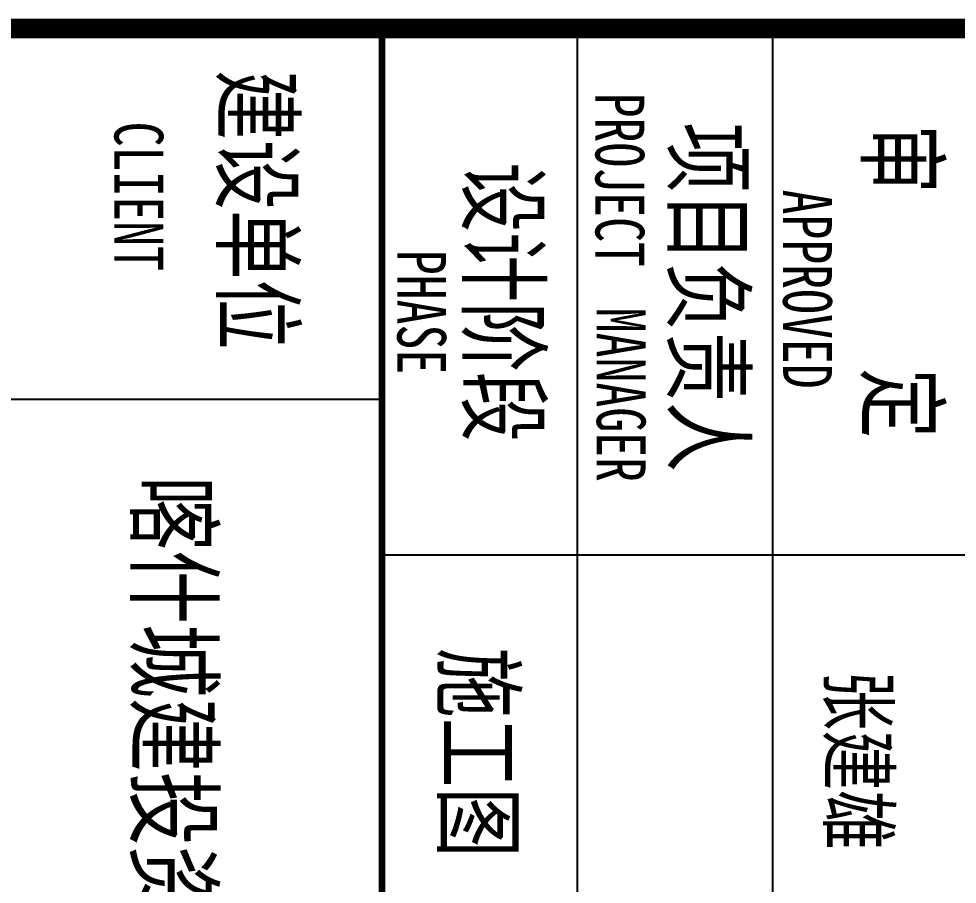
# Model space of a CAD drawing. Extents: x 174641 to 414490, y 73126 to 493158.
# Drawn here: x 184798 to 189605, y 176603 to 181039 of the extents above; entities that cross this region are included whole.
import ezdxf

# ---------------------------------------------------------------- set-up
doc = ezdxf.new("R2010")
doc.units = 0
doc.header["$LTSCALE"] = 1000
doc.header["$MEASUREMENT"] = 0
doc.layers.add('PUB_TITLE', color=7, linetype='Continuous')
doc.styles.add('-宋体', font='', dxfattribs={"width": 0.8})
doc.styles.get('-宋体').set_extended_font_data('SimSun')

msp = doc.modelspace()

# ---------------------------------------------------------------- linework, layer by layer
for p, q in [((175657.8, 180989), (233057.8, 180989)), ((187658.2, 180989), (187658.2, 172989)), ((188658.2, 180989), (188658.2, 172989)), ((180158.2, 179089), (186658.2, 179089)), ((198658.2, 178289), (186658.2, 178289))]:
    msp.add_line(p, q)
at = {"const_width": 34}
msp.add_lwpolyline([(186658.2, 180989), (186658.2, 172989)], dxfattribs=at)
at = {"layer": 'PUB_TITLE', "const_width": 100}
msp.add_lwpolyline([(233057.8, 180989), (233057.8, 172989), (175658.2, 172989), (175658.2, 180989)], close=True, dxfattribs=at)

# ---------------------------------------------------------------- texts
at = {"style": '-宋体', "width": 0.75}
for s, height, p in [('建设单位', 350, (185846.3, 180776)), ('PROJECT', 250, (187752.2, 180660.2)), ('CLIENT', 250, (185288.5, 180511.8)), ('项目负责人', 350, (188156.2, 180507.2)), ('审     定', 350, (189147.3, 180499)), ('设计阶段', 350, (187106.2, 180303)), ('APPROVED', 250, (188713.2, 180163.5)), ('PHASE', 250, (186737, 179854.5)), ('MANAGER', 250, (187758.7, 179557.7)), ('喀什城建投资集团有限公司', 370.273, (185408.4, 178694.5)), ('施工图', 350, (186977.9, 177815)), ('张建雄', 300, (188949.9, 177698.6))]:
    msp.add_text(s, height=height, rotation=270, dxfattribs=at).set_placement(p)

doc.saveas('drawing.dxf')
